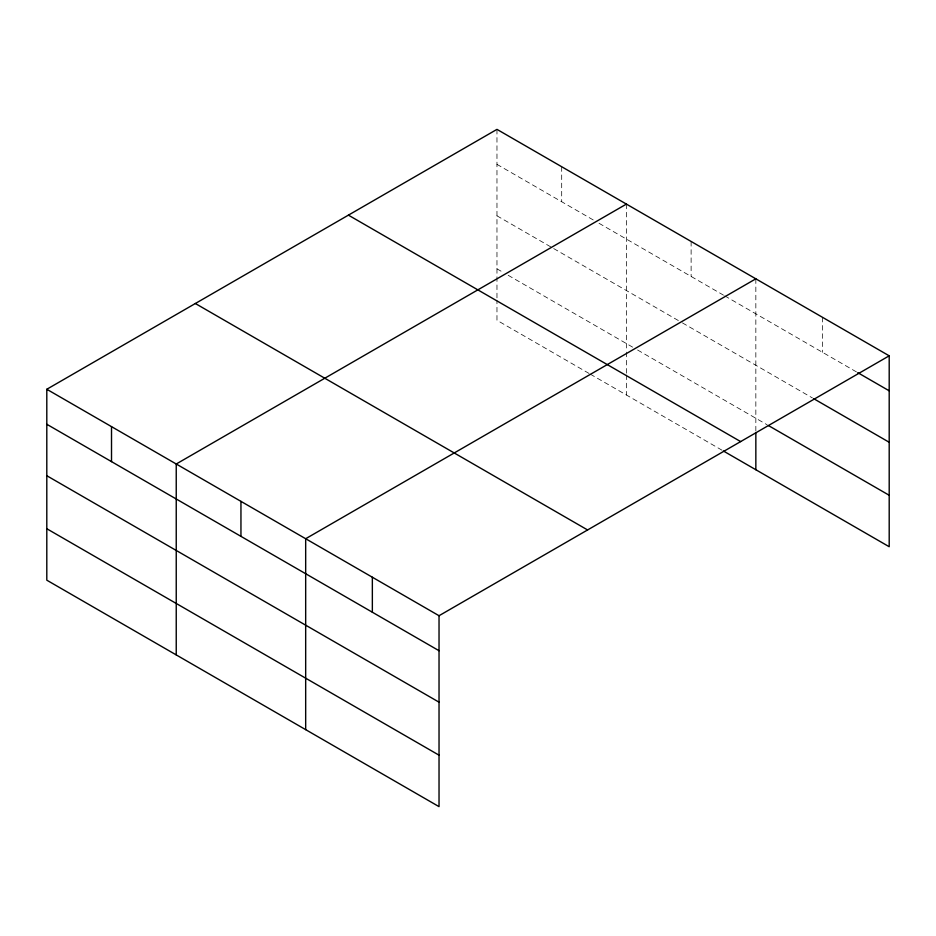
<?xml version="1.0" encoding="UTF-8"?>
<svg xmlns="http://www.w3.org/2000/svg" width="936" height="936" viewBox="0 0 936 936"><rect width="100%" height="100%" fill="white"/><g stroke="black" fill="none" stroke-linecap="round" stroke-linejoin="round"><path stroke-width="0.7" stroke-dasharray="4.68 3.51" d="M496.969 164.362L594.044 220.416M599.028 223.283L723.481 295.144M724.733 295.858L856.487 371.931M496.969 215.818L681.162 322.159M682.414 322.885L812.46 397.964M496.969 268.831L503.194 272.423M508.178 275.289L632.631 347.151M637.603 350.017L767.169 424.815M589.072 373.452L496.969 320.276L496.969 300.269M590.312 374.166L722.241 450.333M822.522 317.327L822.522 352.322M755.843 278.823L755.843 431.145M691.119 241.465L691.119 276.459M626.406 204.095L626.406 350.696M626.406 352.123L626.406 373.569M626.406 374.997L626.406 395.004M561.694 166.737L561.694 201.731M496.969 129.367L496.969 298.841"/><path stroke-width="1.4" d="M46.8 389.271L439.031 615.724L439.031 806.633L46.8 580.18L46.8 389.271L496.969 129.367L889.2 355.82L889.2 546.729L723.481 451.047M626.406 204.095L176.237 463.999L176.237 654.907M755.843 278.823L305.674 538.726L305.674 729.635M439.031 615.724L889.2 355.82M857.75 372.657L889.2 390.815M813.712 398.689L889.2 442.272M768.421 425.541L889.2 495.273M348.414 215.14L740.645 441.593M195.355 303.51L587.586 529.952M46.8 424.265L439.031 650.719M46.8 475.722L439.031 702.175M46.8 528.735L439.031 755.177M755.843 432.572L755.843 469.732M372.352 577.231L372.352 612.226M240.95 501.368L240.95 536.363M111.513 426.64L111.513 461.635"/></g></svg>
